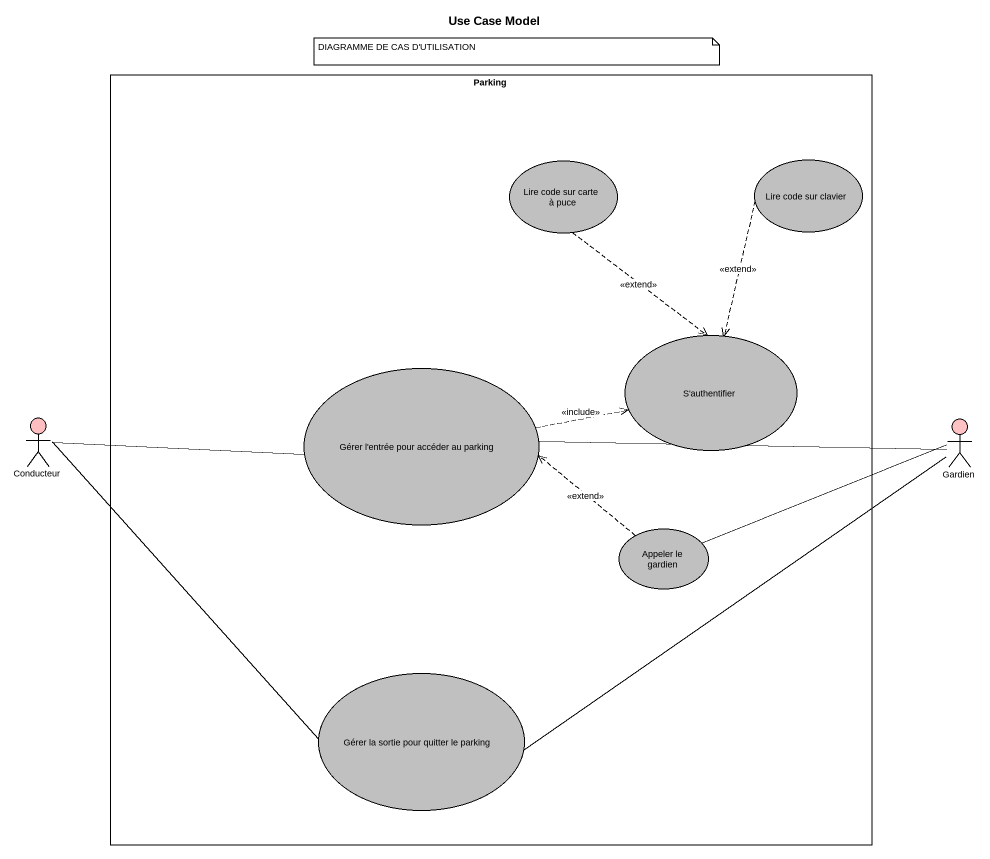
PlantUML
@startuml
title Use Case Model
rectangle Parking {
  usecase "Lire code sur carte à puce" as Lire_code_sur_carte_à_puce #C0C0C0
  usecase "Lire code sur clavier" as Lire_code_sur_clavier #C0C0C0
  usecase "S'authentifier" as S_authentifier #C0C0C0
  usecase "Gérer l'entrée pour accéder au parking" as Gérer_l_entrée_pour_accéder #C0C0C0
  usecase "Appeler le gardien" as Appeler_le_gardien #C0C0C0
  usecase "Gérer la sortie pour quitter le parking" as Gérer_la_sortie_pour #C0C0C0
}
actor Conducteur #FFBFC1
actor Gardien #FEC2C4
Lire_code_sur_carte_à_puce ..> S_authentifier : <<extend>>
Lire_code_sur_clavier ..> S_authentifier : <<extend>>
Gérer_l_entrée_pour_accéder .right.> S_authentifier : <<include>>
Gérer_l_entrée_pour_accéder -right- Gardien
Conducteur -right- Gérer_l_entrée_pour_accéder
Conducteur -- Gérer_la_sortie_pour
Gardien -left- Appeler_le_gardien
Appeler_le_gardien .left.> Gérer_l_entrée_pour_accéder : <<extend>>
Gérer_la_sortie_pour -right- Gardien
note as N1
  DIAGRAMME DE CAS D'UTILISATION
end note
@enduml
